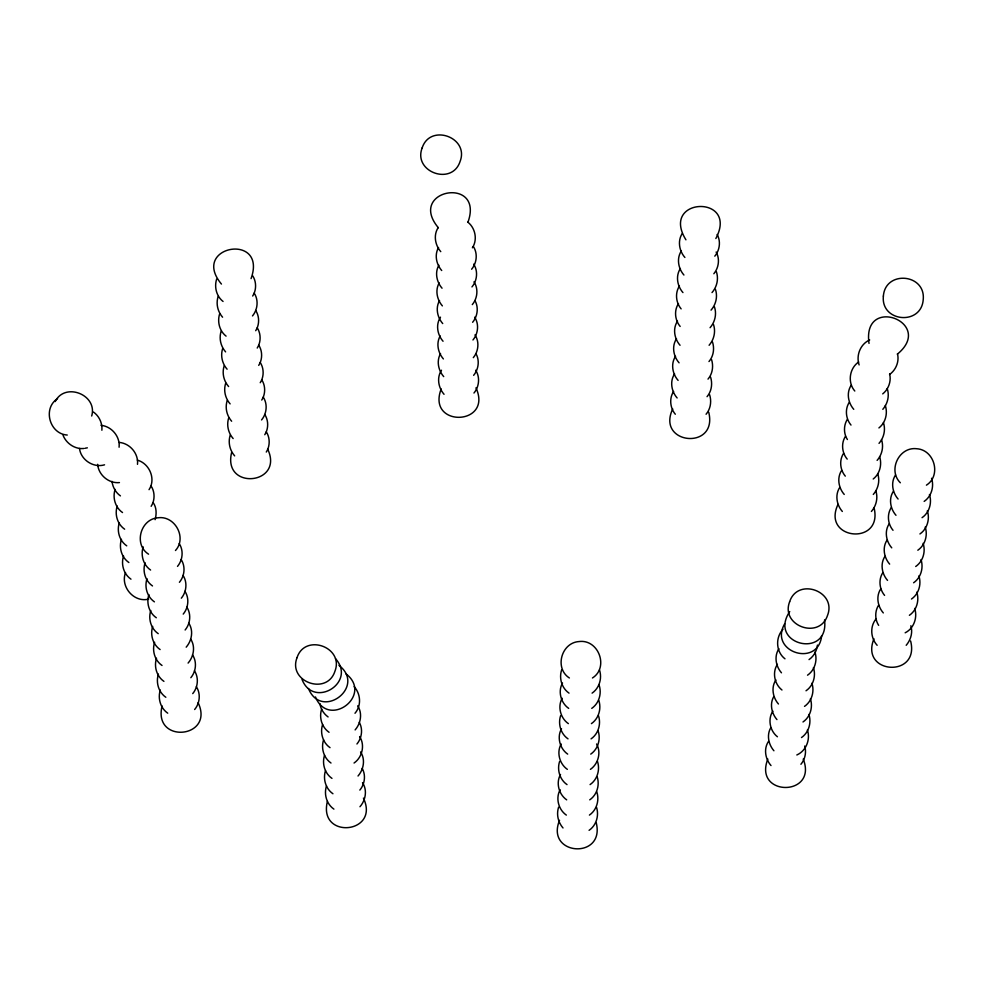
<?xml version="1.0" encoding="UTF-8"?>
<svg xmlns="http://www.w3.org/2000/svg" width="984" height="984" viewBox="0 0 984 984"><rect width="100%" height="100%" fill="white"/><g stroke="black" fill="none" stroke-linecap="round" stroke-linejoin="round"><path stroke-width="1.48" d="M137.489 464.325C138.658 453.649 130.048 443.464 119.433 442.431M91.697 415.998C97.896 394.842 64.981 381.731 55.19 401.57M115.116 489.38C112.373 497.695 115.251 507.535 122.52 512.541M117.231 506.034C114.488 514.361 117.367 524.189 124.636 529.195M119.335 522.701C116.592 531.016 119.47 540.856 126.739 545.849M121.45 539.355C118.707 547.67 121.585 557.51 128.855 562.516M123.553 556.009C120.811 564.324 123.689 574.164 130.97 579.17M125.521 572.651C120.11 586.673 134.021 602.909 148.658 599.108M143.184 546.883C140.441 555.197 143.32 565.037 150.589 570.043M145.091 562.787C142.348 571.101 145.226 580.941 152.495 585.947M155.115 519.675C156.628 514.103 156.69 507.646 153.258 502.75M146.997 578.69C144.254 587.005 147.133 596.845 154.402 601.851M148.904 594.594C146.161 602.909 149.039 612.749 156.308 617.755M150.798 610.498C148.055 618.813 150.933 628.653 158.215 633.659M216.652 279.099C214.082 286.984 216.455 296.319 223.06 301.461M152.704 626.402C149.962 634.717 152.84 644.557 160.109 649.563M218.165 296.43C215.803 303.65 217.636 311.51 222.568 317.205M154.611 642.306C151.868 650.621 154.746 660.461 162.016 665.467M219.678 313.761C217.107 321.657 219.469 330.993 226.074 336.134M156.517 658.21C153.775 666.525 156.653 676.365 163.922 681.371M221.179 331.104C218.829 338.324 220.662 346.183 225.594 351.878M158.412 674.114C155.669 682.429 158.547 692.269 165.829 697.275M222.692 348.434C220.33 355.654 222.175 363.526 227.095 369.209M160.318 690.018C157.575 698.332 160.453 708.173 167.723 713.179M224.204 365.777C221.843 372.985 223.675 380.857 228.608 386.552M162.089 705.959C152.643 744.445 215.016 738.381 198.116 702.674M225.717 383.108C223.356 390.328 225.188 398.188 230.121 403.883M227.23 400.451C224.869 407.659 226.701 415.531 231.634 421.226M228.743 417.782C226.382 425.002 228.214 432.862 233.147 438.557M230.244 435.125C227.894 442.333 229.727 450.205 234.659 455.887M231.646 452.394C222.2 490.868 284.585 484.804 267.673 449.098M321.645 709.132C318.902 717.447 321.78 727.287 329.05 732.293M322.617 724.495C319.874 732.822 322.752 742.649 330.021 747.655M323.588 739.87C320.846 748.184 323.724 758.024 330.993 763.018M324.56 755.232C321.817 763.547 324.695 773.387 331.965 778.381M325.519 770.595C322.777 778.91 325.655 788.75 332.936 793.756M326.491 785.958C323.748 794.273 326.627 804.112 333.896 809.119M327.389 801.406C317.943 839.881 380.328 833.817 363.428 798.11M561.618 669.969C558.875 678.296 561.753 688.124 569.023 693.13M560.609 715.712C557.866 724.027 560.745 733.867 568.014 738.861M559.613 761.444C556.87 769.759 559.748 779.599 567.018 784.605M558.604 807.188C556.243 814.395 558.088 822.267 563.008 827.962M817.433 645.086C816.855 650.781 813.756 656.303 809.045 659.6M821.652 635.787C818.257 668.025 768.406 651.961 784.654 623.856M251.055 278.632C267.796 231.892 189.592 245.803 221.437 284.056M252.679 296.024C256.553 290.12 256.553 281.707 252.679 275.803M149.039 489.663C156.161 479.023 149.445 463.415 137.329 460.131M151.142 506.317C155.017 500.413 155.017 491.988 151.142 486.084M255.705 330.698C259.567 324.794 259.567 316.368 255.705 310.477M257.218 348.041C261.08 342.137 261.08 333.711 257.218 327.807M258.718 365.372C262.593 359.467 262.593 351.042 258.718 345.15M260.231 382.714C264.106 376.811 264.106 368.385 260.231 362.481M261.744 400.045C265.618 394.141 265.618 385.716 261.744 379.812M264.77 434.719C268.632 428.815 268.632 420.389 264.77 414.485M266.283 452.05C270.145 446.146 270.145 437.732 266.283 431.828M438.212 227.587C433.255 234.992 435.076 245.151 440.771 251.646M438.532 247.55C434.288 254.856 436.33 264.327 441.705 270.514M438.876 265.237C434.621 272.531 436.675 282.014 442.037 288.201M467.941 222.273C484.682 175.546 406.466 189.457 438.323 227.71M439.208 282.912C434.965 290.219 437.007 299.69 442.369 305.889M439.541 300.6C435.297 307.906 437.339 317.377 442.714 323.564M472.382 247.808C477.732 239.776 475.333 227.98 467.831 222.15M440.488 317.18C435.531 324.597 437.351 334.757 443.046 341.251M440.205 335.962C435.961 343.268 438.003 352.739 443.378 358.926M440.537 353.65C436.293 360.943 438.335 370.427 443.71 376.614M441.496 370.23C436.539 377.635 438.347 387.794 444.042 394.301M441.189 388.926C426.281 427.978 493.316 425.9 475.973 387.819M682.33 233.38C677.373 240.797 679.194 250.957 684.889 257.451M681.371 250.945C676.402 258.362 678.222 268.521 683.917 275.016M680.399 268.509C675.43 275.926 677.25 286.086 682.945 292.58M679.427 286.073C674.876 292.949 675.885 302.617 681.125 308.865M678.456 303.638C673.905 310.513 674.913 320.181 680.153 326.43M677.484 321.202C672.527 328.619 674.347 338.779 680.042 345.273M676.512 338.767C671.555 346.171 673.376 356.331 679.071 362.825M675.541 356.331C670.584 363.736 672.404 373.895 678.099 380.39M674.581 373.895C669.612 381.3 671.432 391.46 677.127 397.954M673.609 391.447C669.059 398.336 670.067 407.991 675.307 414.239M672.712 408.938C655.799 444.645 718.185 450.709 708.738 412.234M562.516 683.019C557.719 691.383 560.855 702.994 568.691 708.369M562.184 698.271C557.375 706.623 560.511 718.234 568.358 723.621M561.52 728.763C556.71 737.114 559.847 748.726 567.682 754.113M561.175 744.002C556.378 752.366 559.515 763.965 567.35 769.353M560.511 774.494C555.714 782.858 558.851 794.457 566.686 799.844M560.179 789.746C555.37 798.098 558.506 809.709 566.341 815.096M559.527 820.324C545.025 855.895 605.664 859.881 596.181 822.513M851.197 385.248C846.24 392.665 848.06 402.825 853.755 409.319M849.303 402.272C844.752 409.147 845.76 418.815 851 425.063M847.396 419.295C843.522 425.199 843.522 433.624 847.396 439.528M845.49 436.318C840.939 443.206 841.96 452.861 847.187 459.11M843.583 453.341C839.032 460.229 840.053 469.885 845.293 476.133M882.722 393.883C888.49 389.307 891.455 381.238 889.622 374.018M841.689 470.364C836.72 477.781 838.54 487.941 844.235 494.435M839.783 487.387C834.813 494.804 836.634 504.964 842.329 511.459M838.011 504.374C821.111 540.093 883.484 546.145 874.038 507.67M778.922 648.739C773.953 656.156 775.773 666.316 781.468 672.81M777.409 664.335C772.059 672.367 774.457 684.163 781.96 689.993M775.896 679.919C770.939 687.336 772.747 697.496 778.442 703.99M895.538 474.964C890.569 482.369 892.39 492.529 898.084 499.036M773.768 696.611C769.525 703.917 771.567 713.388 776.942 719.587M893.423 491.237C888.466 498.642 890.286 508.802 895.981 515.296M772.87 711.112C767.532 719.144 769.931 730.94 777.421 736.77M891.319 507.51C886.756 514.386 887.777 524.054 893.017 530.29M770.743 727.803C766.499 735.097 768.541 744.581 773.916 750.767M889.204 523.771C884.247 531.188 886.055 541.348 891.75 547.842M768.455 741.481C763.486 748.898 765.306 759.058 771.001 765.552M887.088 540.044C882.131 547.461 883.952 557.62 889.647 564.115M767.827 759.045C752.981 796.942 818.085 796.942 803.239 759.045M884.985 556.317C880.028 563.734 881.836 573.893 887.531 580.388M882.869 572.59C878.318 579.465 879.339 589.133 884.579 595.381M880.766 588.862C875.797 596.267 877.617 606.427 883.312 612.921M878.65 605.135C874.776 611.027 874.776 619.453 878.65 625.357M873.964 638.788C859.462 674.36 920.089 678.345 910.618 640.978M252.494 315.925C257.722 309.677 258.743 300.009 254.192 293.134M261.56 419.934C266.787 413.698 267.808 404.03 263.257 397.155M175.472 550.511C187.108 537.854 175.041 515.579 158.239 517.756C140.503 518.814 133.406 544.533 148.547 554.177M177.514 566.378C182.753 560.13 183.762 550.474 179.211 543.586M179.42 582.282C184.66 576.034 185.668 566.378 181.118 559.49M181.327 598.186C186.554 591.938 187.575 582.282 183.024 575.394M183.221 614.09C188.461 607.841 189.482 598.186 184.93 591.298M185.127 629.994C190.367 623.745 191.388 614.09 186.837 607.202M186.185 647.177C191.88 640.682 193.7 630.523 188.731 623.106M188.092 663.081C193.787 656.586 195.595 646.426 190.638 639.01M190.847 677.705C196.074 671.457 197.095 661.801 192.544 654.913M471.631 269.235C476.859 262.999 477.88 253.331 473.329 246.455M192.741 693.609C197.981 687.361 199.002 677.705 194.451 670.817M471.963 286.922C477.203 280.674 478.212 271.018 473.661 264.13M194.648 709.513C199.887 703.265 200.896 693.609 196.345 686.721M472.295 304.61C477.535 298.361 478.544 288.693 473.993 281.818M472.627 322.285C477.572 316.368 478.827 307.352 474.952 300.6M472.96 339.972C478.199 333.724 479.22 324.056 474.669 317.18M473.304 357.647C478.531 351.411 479.552 341.743 475.001 334.868M473.636 375.334C478.568 369.418 479.823 360.402 475.948 353.65M473.968 393.022C479.208 386.773 480.217 377.106 475.666 370.23M355.003 713.265C361.558 705.688 360.759 693.917 354.154 686.635M355.126 729.907C360.821 723.412 362.629 713.252 357.672 705.836M356.946 743.99C361.878 738.074 363.133 729.058 359.258 722.305M358.028 776.007C363.723 769.5 365.544 759.341 360.587 751.936M715.848 238.534C739.316 194.278 659.501 196.984 685.922 239.813M359.849 790.091C364.793 784.162 366.048 775.158 362.173 768.393M714.802 256.172C719.747 250.256 721.001 241.24 717.127 234.487M713.843 273.737C718.775 267.82 720.03 258.804 716.155 252.052M359.972 806.732C365.667 800.238 367.487 790.078 362.518 782.661M712.022 292.58C716.942 286.885 718.787 279.025 716.426 271.805M711.051 310.144C715.983 304.45 717.816 296.59 715.454 289.37M710.079 327.709C715.011 322.014 716.844 314.142 714.482 306.934M709.107 345.273C714.04 339.578 715.872 331.706 713.511 324.499M708.984 361.546C713.535 356.183 714.605 348.705 712.539 342.063M708.013 379.111C712.564 373.736 713.634 366.269 711.58 359.627M707.053 396.675C711.592 391.3 712.662 383.834 710.608 377.179M706.081 414.239C710.632 408.864 711.69 401.398 709.636 394.744M882.82 409.319C887.752 403.624 889.585 395.765 887.224 388.545M879.019 443.366C883.952 437.671 885.784 429.811 883.423 422.591M877.113 460.389C882.045 454.694 883.878 446.834 881.516 439.614M789.734 611.544C767.422 644.889 829.561 659.6 824.543 619.908M782.981 629.317C775.232 637.558 775.896 651.875 784.974 658.813M873.3 494.435C878.232 488.74 880.077 480.881 877.716 473.661M871.406 511.459C876.326 505.764 878.171 497.904 875.809 490.684M876.289 618.665C869.721 626.242 870.533 638.001 877.138 645.295M800.927 764.273C805.109 759.23 806.548 752.317 804.727 746.032M906.202 645.295C910.741 639.92 912.955 632.626 910.852 625.763M57.576 398.618C42.423 408.262 49.52 433.981 67.256 435.039M858.663 362.001C849.389 368.262 847.359 382.542 854.801 391.017M354.055 763.018C362.284 757.397 365.224 744.999 359.615 736.573M889.597 374.449C895.981 369.959 899.438 361.448 897.482 353.797M878.921 427.929C885.526 422.788 887.9 413.464 885.329 405.568M592.454 677.976C609.194 667.41 598.469 638.948 579.059 641.556C561.323 642.614 554.226 668.333 569.379 677.976M592.097 693.13C599.367 688.124 602.245 678.296 599.502 669.969M873.214 478.999C879.819 473.87 882.181 464.534 879.61 456.637M591.753 708.369C599.022 703.375 601.913 693.536 599.158 685.221M591.421 723.621C598.69 718.615 601.568 708.775 598.826 700.46M591.089 738.861C598.358 733.867 601.236 724.027 598.493 715.712M926.424 485.161C941.577 475.518 934.48 449.799 916.744 448.741C899.118 446.515 887.605 470.241 900.348 482.775M590.757 754.113C598.026 749.107 600.904 739.267 598.161 730.952M924.161 501.409C931.43 496.416 934.308 486.576 931.565 478.261M590.425 769.353C598.26 763.965 601.396 752.366 596.587 744.002M922.045 517.682C929.314 512.689 932.192 502.849 929.449 494.534M590.08 784.605C597.362 779.599 600.24 769.759 597.497 761.444M919.942 533.955C927.211 528.949 930.089 519.121 927.346 510.794M589.748 799.844C597.017 794.851 599.896 785.011 597.153 776.696M917.826 550.228C925.095 545.222 927.974 535.382 925.231 527.067M589.416 815.096C596.685 810.09 599.563 800.25 596.821 791.936M915.71 566.501C922.992 561.495 925.87 551.655 923.127 543.34M589.084 830.336C596.353 825.342 599.231 815.502 596.488 807.188M913.607 582.774C920.876 577.768 923.755 567.928 921.012 559.613M807.544 675.196C814.814 670.19 817.692 660.35 814.949 652.035M911.491 599.035C918.761 594.041 921.639 584.201 918.896 575.886M806.031 690.78C813.301 685.786 816.179 675.946 813.436 667.632M909.388 615.308C916.658 610.314 919.536 600.474 916.793 592.159M804.518 706.377C811.788 701.371 814.666 691.531 811.923 683.216M803.005 721.973C810.275 716.967 813.153 707.127 810.41 698.812M801.493 737.557C808.762 732.563 811.64 722.723 808.897 714.409M869.684 339.96C860.385 344.031 855.883 355.433 859.118 364.929M897.396 354.129C935.587 322.641 861.923 294.241 869.02 343.391M905.169 632.798C913.878 628.505 917.728 617.485 914.677 608.419M796.831 754.974C806.13 750.89 810.631 739.501 807.397 729.993M84.993 448.273L87.342 447.831M104.55 464.817C93.492 468.187 80.848 459.885 79.495 448.47M83.812 448.495C74.833 449.368 66.309 443.464 63.013 435.236M119.433 482.591C108.781 483.673 98.462 474.977 97.662 464.325M101.02 425.322C111.635 426.355 120.245 436.552 119.089 447.228M93.492 412.075C99.212 416.097 102.496 423.255 101.881 430.229M338.951 665.356C366.7 686.672 321.571 720.866 308.472 688.517M345.925 673.782C373.686 695.098 328.545 729.304 315.458 696.943M120.417 495.887C115.718 492.59 112.606 487.055 112.028 481.373M328.078 716.93C323.785 713.88 320.624 708.898 319.948 703.658M335.519 658.69C356.921 682.502 313.588 709.23 302.039 679.452M883.374 296.086C880.643 322.149 921.233 325.839 923.213 299.726C925.944 273.65 885.354 269.973 883.374 296.086M297.033 657.656C287.586 681.777 326.909 695.959 334.917 671.297C344.351 647.177 305.028 632.995 297.033 657.656M422.185 147.846C412.739 171.954 452.062 186.148 460.069 161.487C469.503 137.366 430.18 123.184 422.185 147.846M789.648 601.728C780.214 625.849 819.537 640.031 827.532 615.369C836.978 591.261 797.655 577.067 789.648 601.728"/></g></svg>
